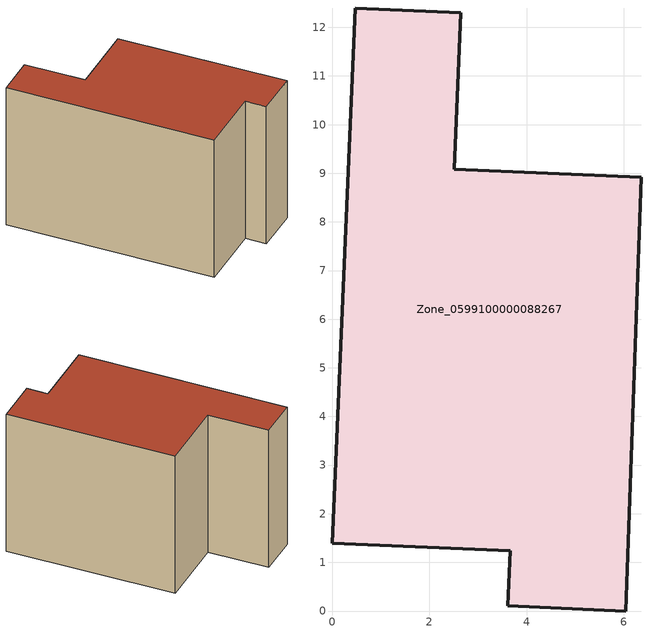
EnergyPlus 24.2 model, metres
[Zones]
Zone_0599100000088267
 floor ground (C_G): 6.36,8.92 6.04,0 3.61,0.1 3.66,1.23 0,1.39 0.48,12.4 2.65,12.3 2.51,9.08 z1.04
 wall outside (C_F): 6.04,0 6.36,8.92 2.51,9.08 2.65,12.3 0.48,12.4 0,1.39 3.66,1.23 3.61,0.1 6.04,0 z1.04:9.05
 roof outside (C_R): 2.51,9.08 2.65,12.3 0.48,12.4 0,1.39 3.66,1.23 3.61,0.1 6.04,0 6.36,8.92 z9.05
[BUILDING]
Pand.0599100000088267: North Axis=0; Terrain=City; Loads Convergence Tolerance Value=0.04; Temperature Convergence Tolerance Value=0.4; Solar Distribution=FullExterior; Maximum Number of Warmup Days=25; Minimum Number of Warmup Days=1
[Site:Location]
Rotterdam.The.Hague.AP_ZH_NLD Design_Conditions: Latitude=51.96; Longitude=4.45; Time Zone=1; Elevation=-4.5
[SITE:GROUNDTEMPERATURE:BUILDINGSURFACE]
18, 18, 18, 18, 18, 18, 18, 18, 18, 18, 18, 18
[MATERIAL] Thermal Absorptance=0.9; Solar Absorptance=0.7; Visible Absorptance=0.7
Name | Roughness | Thickness | Conductivity | Density | Specific Heat
G.TI.1975-1991 | MediumSmooth | 0.15 | 0.288461 | 540 | 1210
F.TI.1975-1991 | Rough | 0.3 | 0.230769 | 1920 | 840
R.TI.1975-1991 | MediumRough | 0.2 | 0.153846 | 1500 | 1000
[CONSTRUCTION]
C_G: G.TI.1975-1991
C_F: F.TI.1975-1991
C_R: R.TI.1975-1991
[ZONE]
Zone_0599100000088267: Type=1; Multiplier=1; Ceiling Height=Autocalculate; Volume=Autocalculate; Floor Area=autocalculate; Part of Total Floor Area=Yes
[ZONEINFILTRATION:DESIGNFLOWRATE]
Infil_Zone_0599100000088267: Zone or ZoneList or Space or SpaceList=Zone_0599100000088267; Schedule=AlwaysOn; Design Flow Rate Calculation Method=Flow/Area; Flow Rate per Floor Area=0.003; Constant Term Coefficient=1; Temperature Term Coefficient=0; Velocity Term Coefficient=0; Velocity Squared Term Coefficient=0
[HVACTEMPLATE:ZONE:IDEALLOADSAIRSYSTEM]
Zone_0599100000088267: Maximum Heating Supply Air Temperature=50; Minimum Cooling Supply Air Temperature=13; Maximum Heating Supply Air Humidity Ratio=0.0156; Minimum Cooling Supply Air Humidity Ratio=0.0077; Heating Limit=NoLimit; Cooling Limit=NoLimit; Dehumidification Control Type=ConstantSensibleHeatRatio; Cooling Sensible Heat Ratio=0.7; Dehumidification Setpoint=60; Humidification Control Type=None; Humidification Setpoint=30; Outdoor Air Method=None; Outdoor Air Flow Rate per Person=0.00944; Outdoor Air Flow Rate per Zone Floor Area=0; Outdoor Air Flow Rate per Zone=0; Demand Controlled Ventilation Type=None; Outdoor Air Economizer Type=NoEconomizer; Heat Recovery Type=None; Sensible Heat Recovery Effectiveness=0.7; Latent Heat Recovery Effectiveness=0.65
[ZONECONTROL:THERMOSTAT]
ThermostatControl_Zone_0599100000088267: Zone or ZoneList=Zone_0599100000088267; Control Type Schedule=DualSetpointControlType; Control 1=Thermostat_Zone_0599100000088267; Temperature Difference Between Cutout And Setpoint=0
[THERMOSTATSETPOINT:DUALSETPOINT]
Thermostat_Zone_0599100000088267: Heating Setpoint Temperature Schedule=HeatingSetpoint_Zone_0599100000088267; Cooling Setpoint Temperature Schedule=CoolingSetpoint_Zone_0599100000088267
[SCHEDULE:COMPACT]
HeatingSetpoint_Zone_0599100000088267: Through: 12/31, For: AllDays, Until: 24:00, 21
CoolingSetpoint_Zone_0599100000088267: Through: 12/31, For: AllDays, Until: 24:00, 24
DualSetpointControlType: Through: 12/31, For: AllDays, Until: 24:00, 4
AlwaysOn: Through: 12/31, For: AllDays, Until: 24:00, 1
